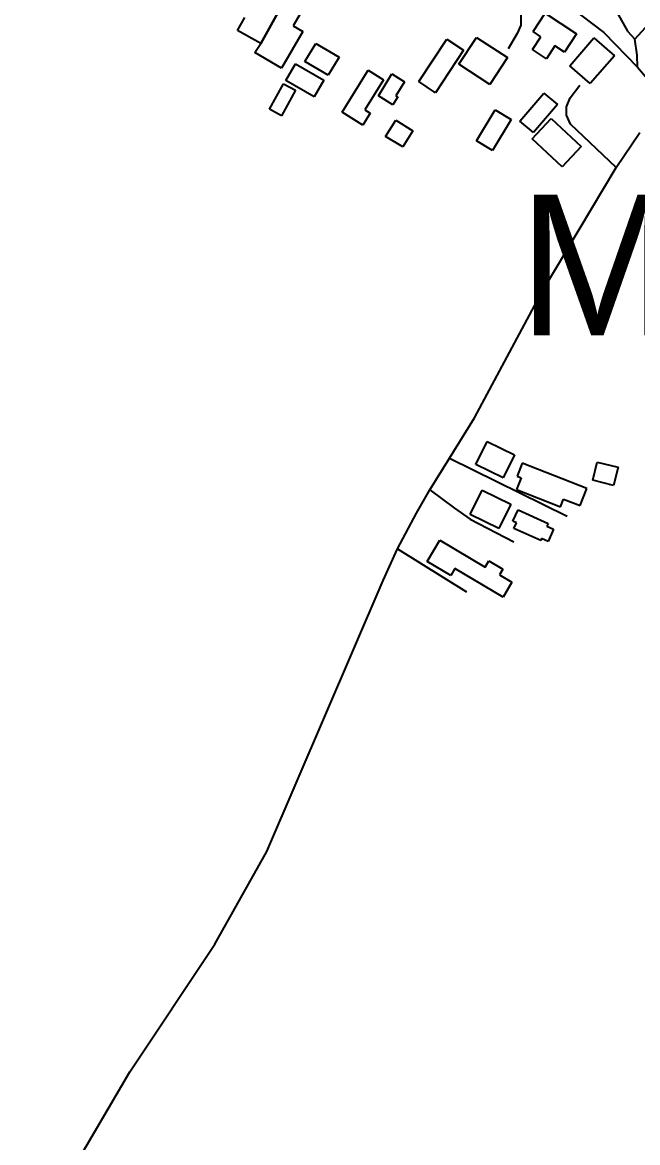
# Model space of a CAD drawing. Extents: x -8864 to 13231, y -7697 to 8949.
# Drawn here: x 3568.2 to 3839.2, y -3575 to -3081.4 of the extents above; entities that cross this region are included whole.
import ezdxf

# ---------------------------------------------------------------- set-up
doc = ezdxf.new("R2010")
doc.units = 0
for name, color, linetype in [('OSM_BUILDING_HOUSE', 9, 'CONTINUOUS'), ('OSM_BUILDING_YES', 9, 'CONTINUOUS'), ('OSM_HIGHWAY_RESIDENTIAL', 8, 'CONTINUOUS'), ('OSM_HIGHWAY_SERVICE', 8, 'CONTINUOUS'), ('OSM_HIGHWAY_TERTIARY', 8, 'CONTINUOUS'), ('OSM_LABELS', 8, 'CONTINUOUS')]:
    doc.layers.add(name, color=color, linetype=linetype)

msp = doc.modelspace()

# ---------------------------------------------------------------- linework, layer by layer
at = {"layer": 'OSM_BUILDING_HOUSE'}
for p, q in [((3793.162745, -3085.403466), (3798.491995, -3077.319595)), ((3798.491995, -3077.319595), (3812.351108, -3086.470937)), ((3742.833489, -3107.497898), (3755.26075, -3088.806031)), ((3755.26075, -3088.806031), (3762.565498, -3093.665249)), ((3792.87178, -3093.365023), (3796.616037, -3087.682962)), ((3796.616037, -3087.682962), (3793.162745, -3085.403466)), ((3812.351108, -3086.470937), (3807.029515, -3094.554809)), ((3809.372547, -3100.492618), (3819.954478, -3088.261176)), ((3819.954478, -3088.261176), (3828.989701, -3096.089299)), ((3762.565498, -3093.665249), (3750.138238, -3112.368236)), ((3799.05861, -3097.445877), (3792.87178, -3093.365023)), ((3802.802868, -3091.763816), (3799.05861, -3097.445877)), ((3807.029515, -3094.554809), (3802.802868, -3091.763816)), ((3828.989701, -3096.089299), (3818.40777, -3108.32074)), ((3818.40777, -3108.32074), (3809.372547, -3100.492618)), ((3750.138238, -3112.368236), (3742.833489, -3107.497898))]:
    msp.add_line(p, q, dxfattribs=at)
at = {"layer": 'OSM_BUILDING_YES'}
for p, q in [((3697.963653, -3064.888002), (3687.504234, -3082.9127)), ((3673.223987, -3090.662986), (3682.167327, -3074.484124)), ((3682.167327, -3074.484124), (3673.223987, -3090.662986)), ((3663.040219, -3085.025403), (3666.263803, -3079.17655)), ((3687.504234, -3082.9127), (3691.776822, -3085.392347)), ((3673.223987, -3090.662986), (3663.040219, -3085.025403)), ((3691.776822, -3085.392347), (3682.427663, -3101.504491)), ((3760.551715, -3099.747612), (3768.300567, -3087.983188)), ((3768.300567, -3087.983188), (3781.861059, -3096.912141)), ((3670.674217, -3094.666003), (3673.223987, -3090.662986)), ((3692.718629, -3098.557826), (3697.46595, -3090.618508)), ((3697.46595, -3090.618508), (3707.726288, -3096.756468)), ((3682.427663, -3101.504491), (3670.674217, -3094.666003)), ((3702.986624, -3104.695786), (3692.718629, -3098.557826)), ((3707.726288, -3096.756468), (3702.986624, -3104.695786)), ((3781.861059, -3096.912141), (3774.10455, -3108.687684)), ((3684.334249, -3106.997521), (3688.537924, -3099.647536)), ((3688.537924, -3099.647536), (3701.00347, -3106.775131)), ((3709.050944, -3120.963604), (3720.551711, -3102.471887)), ((3720.551711, -3102.471887), (3727.305157, -3106.675056)), ((3725.061665, -3113.702575), (3731.026444, -3104.117572)), ((3731.026444, -3104.117572), (3736.577746, -3107.564615)), ((3774.10455, -3108.687684), (3760.551715, -3099.747612)), ((3677.075442, -3119.573667), (3683.216331, -3108.409696)), ((3683.216331, -3108.409696), (3688.49964, -3111.311884)), ((3696.799794, -3114.125116), (3684.334249, -3106.997521)), ((3701.00347, -3106.775131), (3696.799794, -3114.125116)), ((3727.305157, -3106.675056), (3719.050945, -3119.95173)), ((3736.577746, -3107.564615), (3732.764576, -3113.702575)), ((3688.49964, -3111.311884), (3682.366408, -3122.486974)), ((3731.470548, -3117.694473), (3725.061665, -3113.702575)), ((3733.622156, -3114.236311), (3731.470548, -3117.694473)), ((3732.764576, -3113.702575), (3733.622156, -3114.236311)), ((3787.404704, -3124.844307), (3797.978978, -3112.512789)), ((3797.978978, -3112.512789), (3803.936099, -3117.627756)), ((3803.936099, -3117.627756), (3793.361826, -3129.959273)), ((3682.366408, -3122.486974), (3677.075442, -3119.573667)), ((3718.185707, -3126.645664), (3709.050944, -3120.963604)), ((3721.424605, -3121.441742), (3718.185707, -3126.645664)), ((3719.050945, -3119.95173), (3721.424605, -3121.441742)), ((3768.300567, -3133.573108), (3776.416954, -3119.907252)), ((3783.491993, -3124.11042), (3775.375606, -3137.776277)), ((3776.416954, -3119.907252), (3783.491993, -3124.11042)), ((3792.818181, -3132.739146), (3801.217876, -3123.787955)), ((3801.217876, -3123.787955), (3814.334263, -3136.130592)), ((3728.246964, -3131.593839), (3732.695663, -3124.432885)), ((3732.695663, -3124.432885), (3740.207149, -3129.103072)), ((3740.207149, -3129.103072), (3735.750793, -3136.275145)), ((3793.361826, -3129.959273), (3787.404704, -3124.844307)), ((3735.750793, -3136.275145), (3728.246964, -3131.593839)), ((3775.375606, -3137.776277), (3768.300567, -3133.573108)), ((3805.934568, -3145.081783), (3792.818181, -3132.739146)), ((3814.334263, -3136.130592), (3805.934568, -3145.081783)), ((3767.933033, -3276.147243), (3772.917719, -3265.984027)), ((3772.917719, -3265.984027), (3785.031044, -3271.932956)), ((3785.031044, -3271.932956), (3780.054014, -3282.096172)), ((3780.054014, -3282.096172), (3767.933033, -3276.147243)), ((3788.407767, -3275.524552), (3786.12599, -3281.306688)), ((3816.876377, -3286.777478), (3788.407767, -3275.524552)), ((3819.472089, -3283.152524), (3821.493529, -3275.11313)), ((3821.493529, -3275.11313), (3830.689548, -3277.425985)), ((3787.963663, -3282.029455), (3785.919252, -3287.188899)), ((3786.12599, -3281.306688), (3787.963663, -3282.029455)), ((3830.689548, -3277.425985), (3828.668108, -3285.476498)), ((3813.91313, -3294.283136), (3816.876377, -3286.777478)), ((3828.668108, -3285.476498), (3819.472089, -3283.152524)), ((3765.513431, -3298.230556), (3770.781425, -3287.511365)), ((3770.781425, -3287.511365), (3783.354168, -3293.704922)), ((3785.919252, -3287.188899), (3805.230127, -3294.827991)), ((3805.230127, -3294.827991), (3806.585411, -3291.380948)), ((3806.585411, -3291.380948), (3813.91313, -3294.283136)), ((3783.354168, -3293.704922), (3778.086173, -3304.424113)), ((3784.318946, -3301.132743), (3786.570095, -3296.151211)), ((3786.570095, -3296.151211), (3799.793679, -3302.122378)), ((3778.086173, -3304.424113), (3765.513431, -3298.230556)), ((3785.850339, -3301.822152), (3784.318946, -3301.132743)), ((3784.709451, -3304.357396), (3785.850339, -3301.822152)), ((3796.570096, -3309.705872), (3784.709451, -3304.357396)), ((3799.793679, -3302.122378), (3799.242378, -3303.356642)), ((3799.242378, -3303.356642), (3802.190311, -3304.679861)), ((3802.190311, -3304.679861), (3799.763052, -3310.072815)), ((3746.501177, -3318.95729), (3752.05248, -3309.550199)), ((3752.05248, -3309.550199), (3772.090767, -3321.392459)), ((3796.968258, -3308.816313), (3796.570096, -3309.705872)), ((3799.763052, -3310.072815), (3796.968258, -3308.816313)), ((3756.929969, -3325.117489), (3746.501177, -3318.95729)), ((3772.090767, -3321.392459), (3773.729358, -3318.612586)), ((3773.729358, -3318.612586), (3779.916189, -3322.270899)), ((3758.74467, -3322.02627), (3756.929969, -3325.117489)), ((3779.969788, -3334.580177), (3758.74467, -3322.02627)), ((3779.916189, -3322.270899), (3778.400109, -3324.850621)), ((3778.400109, -3324.850621), (3783.821243, -3328.053035)), ((3783.821243, -3328.053035), (3779.969788, -3334.580177))]:
    msp.add_line(p, q, dxfattribs=at)
at = {"layer": 'OSM_HIGHWAY_RESIDENTIAL'}
for p, q in [((3824.870252, -3067.55668), (3834.816654, -3085.292271)), ((3838.017267, -3088.839389), (3845.827375, -3080.221782)), ((3834.816654, -3085.292271), (3838.017267, -3088.839389)), ((3839.081586, -3095.777953), (3838.017267, -3088.839389)), ((3839.158155, -3101.10419), (3839.081586, -3095.777953)), ((3829.80134, -3145.337532), (3840.222474, -3129.870317)), ((3797.159682, -3199.989838), (3829.80134, -3145.337532)), ((3767.458301, -3255.587301), (3797.159682, -3199.989838)), ((3756.386324, -3273.37849), (3767.458301, -3255.587301)), ((3747.688008, -3287.377931), (3756.386324, -3273.37849)), ((3741.899339, -3297.641223), (3747.688008, -3287.377931)), ((3733.530272, -3313.330827), (3741.899339, -3297.641223)), ((3727.197959, -3327.263551), (3733.530272, -3313.330827)), ((3675.934554, -3446.631305), (3727.197959, -3327.263551)), ((3653.032561, -3487.517679), (3675.934554, -3446.631305)), ((3615.589984, -3543.737834), (3653.032561, -3487.517679)), ((3526.187218, -3696.341752), (3615.589984, -3543.737834))]:
    msp.add_line(p, q, dxfattribs=at)
at = {"layer": 'OSM_HIGHWAY_SERVICE'}
for p, q in [((3787.787553, -3077.241758), (3787.848808, -3082.612473)), ((3787.848808, -3082.612473), (3786.194903, -3086.326384)), ((3786.194903, -3086.326384), (3782.220936, -3093.087035)), ((3809.456774, -3114.636612), (3813.828903, -3108.999029)), ((3807.864124, -3122.197867), (3807.933037, -3118.617391)), ((3807.933037, -3118.617391), (3809.456774, -3114.636612)), ((3809.655855, -3126.245363), (3807.864124, -3122.197867)), ((3829.80134, -3145.337532), (3809.655855, -3126.245363)), ((3756.386324, -3273.37849), (3808.193374, -3298.997801)), ((3747.688008, -3287.377931), (3758.507304, -3295.428444)), ((3758.507304, -3295.428444), (3765.475146, -3300.232064)), ((3765.475146, -3300.232064), (3784.740079, -3310.295205)), ((3733.530272, -3313.330827), (3763.844211, -3332.211725))]:
    msp.add_line(p, q, dxfattribs=at)
at = {"layer": 'OSM_HIGHWAY_TERTIARY'}
for p, q in [((3809.181123, -3074.450766), (3824.364892, -3085.892724)), ((3824.364892, -3085.892724), (3839.158155, -3101.10419)), ((3839.158155, -3101.10419), (3849.42615, -3113.202198))]:
    msp.add_line(p, q, dxfattribs=at)

# ---------------------------------------------------------------- texts
at = {"layer": 'OSM_LABELS'}
msp.add_text('Marjeta na Dravskem polju', height=62.042552, dxfattribs=at).set_placement((3786.823171, -3219.338561))

doc.saveas('drawing.dxf')
